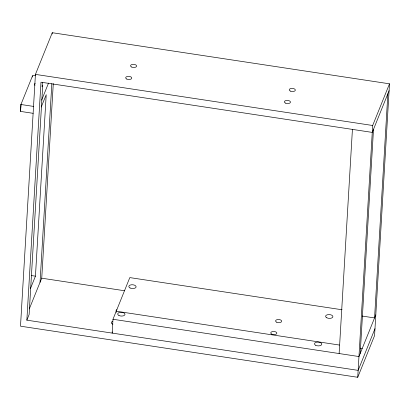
<?xml version="1.0" encoding="UTF-8"?>
<svg xmlns="http://www.w3.org/2000/svg" width="410" height="410" viewBox="0 0 410 410"><rect width="100%" height="100%" fill="white"/><g stroke="black" fill="none" stroke-linecap="round" stroke-linejoin="round"><path stroke-width="0.61" d="M33.148 113.324L20.526 111.407L20.936 104.499L32.539 75.768L35.634 75.332M21.018 104.294L20.526 111.407M32.462 77.024L32.539 75.768M35.434 74.384L20.5 326.181L357.735 377.287L374.566 335.616L389.5 83.819L52.265 32.713L35.434 74.384L372.669 125.496L389.5 83.819M374.976 328.702L358.145 370.373L26.855 320.169L40.974 82.2L372.26 132.404L389.09 90.733M42.363 82.446L42.107 86.766L42.722 85.239L29.12 314.562L26.855 320.169M30.478 288.476L35.444 276.171L46.207 94.715L41.241 107.02M52.188 33.989L52.265 32.713M29.284 308.93L40.057 282.27L51.839 83.599M40.057 282.27L41.743 278.2L53.285 83.614M342.058 309.765L129.806 277.596L112.981 319.272L112.161 333.094L112.622 331.946M116.153 312.476L116.23 311.221A3.044 1.584 3.4 0 1 116.855 309.693M339.126 353.543L352.426 129.401M357.735 377.287L372.669 125.496M360.2 353.492L373.495 129.35M387.855 93.793L374.561 317.934L362.163 316.054M41.661 100.086L48.539 83.051M375.796 314.875L358.965 356.551L112.981 319.272M20.936 104.499L33.564 106.41M31.478 275.571L35.444 276.171M41.743 278.2L124.563 290.752M116.23 311.221L339.449 345.051M360.318 348.213L362.214 348.5M34.906 85.29A2.942 1.532 3.4 0 1 35.168 83.435M112.924 324.182A3.044 1.584 3.4 0 1 112.622 321.425M290.27 91.056A3.044 1.584 3.4 0 0 295.267 90.41A3.044 1.584 3.4 0 0 291.336 88.406A3.044 1.584 3.4 0 0 290.27 91.056M285.411 103.079A3.044 1.584 3.4 0 0 290.408 102.433A3.044 1.584 3.4 0 0 286.482 100.429A3.044 1.584 3.4 0 0 285.411 103.079M131.569 67.004A3.044 1.584 3.4 0 0 136.566 66.358A3.044 1.584 3.4 0 0 132.635 64.355A3.044 1.584 3.4 0 0 131.569 67.004M126.71 79.027A3.044 1.584 3.4 0 0 131.707 78.382A3.044 1.584 3.4 0 0 127.782 76.378A3.044 1.584 3.4 0 0 126.71 79.027M118.931 315.48A3.649 1.901 3.4 0 0 124.927 314.701A3.649 1.901 3.4 0 0 120.212 312.302A3.649 1.901 3.4 0 0 118.931 315.48M315.72 345.302A3.649 1.901 3.4 0 0 321.717 344.523A3.649 1.901 3.4 0 0 317.002 342.124A3.649 1.901 3.4 0 0 315.72 345.302M130.042 287.969A3.649 1.901 3.4 0 0 136.038 287.19A3.649 1.901 3.4 0 0 131.323 284.791A3.649 1.901 3.4 0 0 130.042 287.969M276.622 322.173A3.044 1.584 3.4 0 0 281.624 321.527A3.044 1.584 3.4 0 0 277.693 319.528A3.044 1.584 3.4 0 0 276.622 322.173M271.789 334.145A3.044 1.584 3.4 0 0 276.786 333.499A3.044 1.584 3.4 0 0 272.86 331.5A3.044 1.584 3.4 0 0 271.789 334.145M326.826 317.791A3.649 1.901 3.4 0 0 332.828 317.017A3.649 1.901 3.4 0 0 328.113 314.613A3.649 1.901 3.4 0 0 326.826 317.791"/></g></svg>
